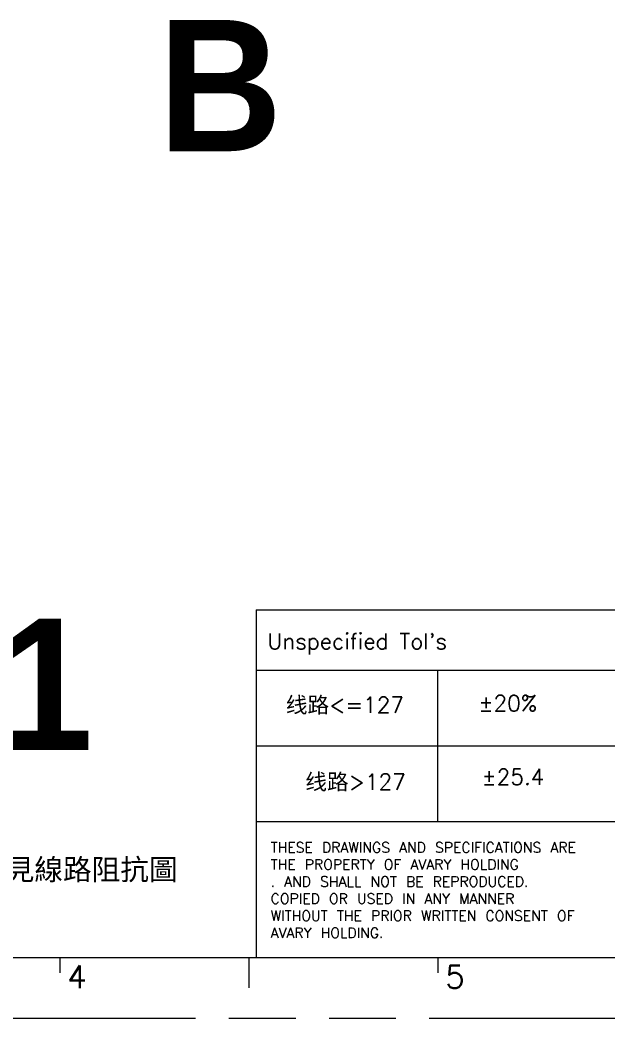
# Model space of a CAD drawing. Extents: x 726 to 4747, y 139 to 441.
# Drawn here: x 4669.08 to 4695.51, y 342.6 to 387.47 of the extents above; entities that cross this region are included whole.
import ezdxf

# ---------------------------------------------------------------- set-up
doc = ezdxf.new("R2010")
doc.units = 0
doc.linetypes.add('PHANTOM', pattern=[29.5, 9.5, -1.5, 3, -1.5, 3, -1.5, 9.5])
doc.layers.get('0').update_dxf_attribs({"lineweight": 5})
doc.layers.add('0PAPERF', color=2, linetype='PHANTOM', lineweight=5, plot=False)
doc.layers.add('DIM', color=3, linetype='Continuous', lineweight=5)
doc.styles.add('SIMPLEX', font='simplex.shx')
doc.styles.get("Standard").update_dxf_attribs({"font": 'txt.shx'})

msp = doc.modelspace()

# ---------------------------------------------------------------- linework, layer by layer
for p, q in [((4679.699, 360.955), (4679.699, 345.32)), ((4679.699, 360.955), (4742.58, 360.955)), ((4679.699, 358.236), (4704.511, 358.236)), ((4687.856, 351.438), (4687.856, 358.236)), ((4679.699, 354.837), (4696.014, 354.837)), ((4679.699, 351.438), (4696.014, 351.438)), ((4611.379, 345.32), (4742.58, 345.32)), ((4670.862, 345.32), (4670.862, 344.64)), ((4679.359, 345.32), (4679.359, 343.96)), ((4687.856, 345.32), (4687.856, 344.64))]:
    msp.add_line(p, q)
at = {"layer": '0PAPERF'}
msp.add_line((4607.47, 342.601), (4746.864, 342.601), dxfattribs=at)

# ---------------------------------------------------------------- texts
at = {"style": 'SIMPLEX'}
for s, height, p in [("Unspecified Tol's", 0.71379, (4680.198, 359.18)), ('4', 1.02, (4671.201, 343.947)), ('5', 1.02, (4688.196, 343.947))]:
    msp.add_text(s, height=height, dxfattribs=at).set_placement(p)
at = {"attachment_point": 1, "style": 'SIMPLEX'}
for s, insert, char_height in [('{\\fSimSun|b0|i0|c134|p2;\\M+5CFDF\\M+5C2B7}<=127', (4681.027, 357.034), 0.71379), ('%%P20%', (4689.69, 357.111), 0.7138), ('{\\fSimSun|b0|i0|c134|p2;\\M+5CFDF\\M+5C2B7}>127', (4681.902, 353.578), 0.71379)]:
    msp.add_mtext(s, dxfattribs=dict(at, insert=insert, char_height=char_height))
at = {"insert": (4689.833, 353.798), "char_height": 0.7138, "attachment_point": 1, "style": 'SIMPLEX', "bg_fill": 2}
msp.add_mtext('%%P25.4', dxfattribs=at)
at = {"color": 3, "lineweight": 0, "insert": (4680.346, 350.5), "char_height": 0.460463, "width": 15.07239, "attachment_point": 1}
msp.add_mtext('THESE DRAWINGS AND SPECIFICATIONS ARE THE PROPERTY OF AVARY HOLDING\\P. AND SHALL NOT BE REPRODUCED. COPIED OR USED IN ANY MANNER WITHOUT THE PRIOR WRITTEN CONSENT OF AVARY HOLDING.', dxfattribs=at)
at = {"layer": 'DIM', "linetype": 'Continuous', "attachment_point": 1}
for s, insert, char_height, width in [('{\\fPMingLiU|b1|i0|c136|p18;\\H1.5625x;\\C1;B}', (4675.292, 387.467), 3.77664, 97.03357), ('{\\fPMingLiU|b1|i0|c136|p18;\\H1.5625x;\\C1;TTR1}', (4653.061, 360.549), 3.77664, 97.03357), ('{\\fPMingLiU|b1|i0|c136|p18;\\H1.56250x;\\C1;NOTES:}\\P{\\fPMingLiU|b0|i0|c136|p18;若有阻抗線，其線寬及公差詳見線}{\\fPMingLiU|b0|i0|c136|p18;路阻抗圖}', (4651.693, 352.21), 0.94416, 24.25839)]:
    msp.add_mtext(s, dxfattribs=dict(at, insert=insert, char_height=char_height, width=width))

doc.saveas('drawing.dxf')
